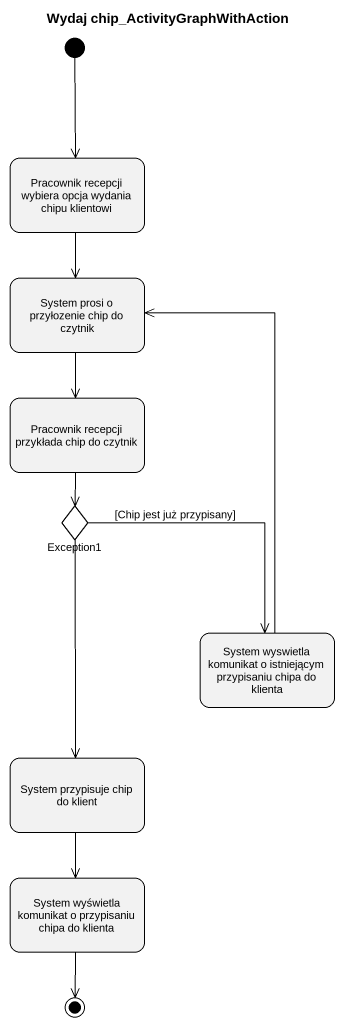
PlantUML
@startuml
title Wydaj chip_ActivityGraphWithAction
hide empty description
state "Pracownik recepcji wybiera opcja wydania chipu klientowi" as Pracownik_recepcji_wybiera
state "System prosi o przyłozenie chip do czytnik" as System_prosi_o_przyłozenie
state "Pracownik recepcji przykłada chip do czytnik" as Pracownik_recepcji
state Exception1 <<choice>>
state "System wyswietla komunikat o istniejącym przypisaniu chipa do klienta" as System_wyswietla_komunikat
state "System przypisuje chip do klient" as System_przypisuje_chip_do
state "System wyświetla komunikat o przypisaniu chipa do klienta" as System_wyświetla_komunikat
[*] --> Pracownik_recepcji_wybiera
Pracownik_recepcji_wybiera --> System_prosi_o_przyłozenie
System_prosi_o_przyłozenie --> Pracownik_recepcji
Pracownik_recepcji --> Exception1
Exception1 --> System_wyswietla_komunikat : [Chip jest już przypisany]
Exception1 --> System_przypisuje_chip_do
System_wyswietla_komunikat -up-> System_prosi_o_przyłozenie
System_przypisuje_chip_do --> System_wyświetla_komunikat
System_wyświetla_komunikat --> [*]
@enduml
